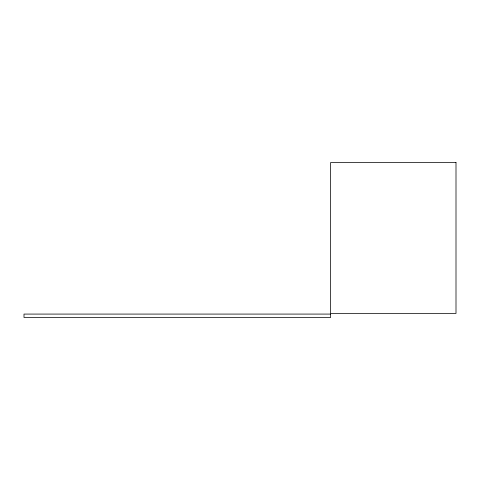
<?xml version="1.0" encoding="UTF-8"?>
<svg xmlns="http://www.w3.org/2000/svg" width="480" height="480" viewBox="0 0 480 480"><rect width="100%" height="100%" fill="white"/><g stroke="black" fill="none" stroke-linecap="round" stroke-linejoin="round"><path stroke-width="0.72" d="M456 162.522L330.63 162.522L330.63 313.446L456 313.446L456 162.522M330.63 314.082L24 314.082L24 317.478L330.63 317.478L330.63 314.082"/></g></svg>
